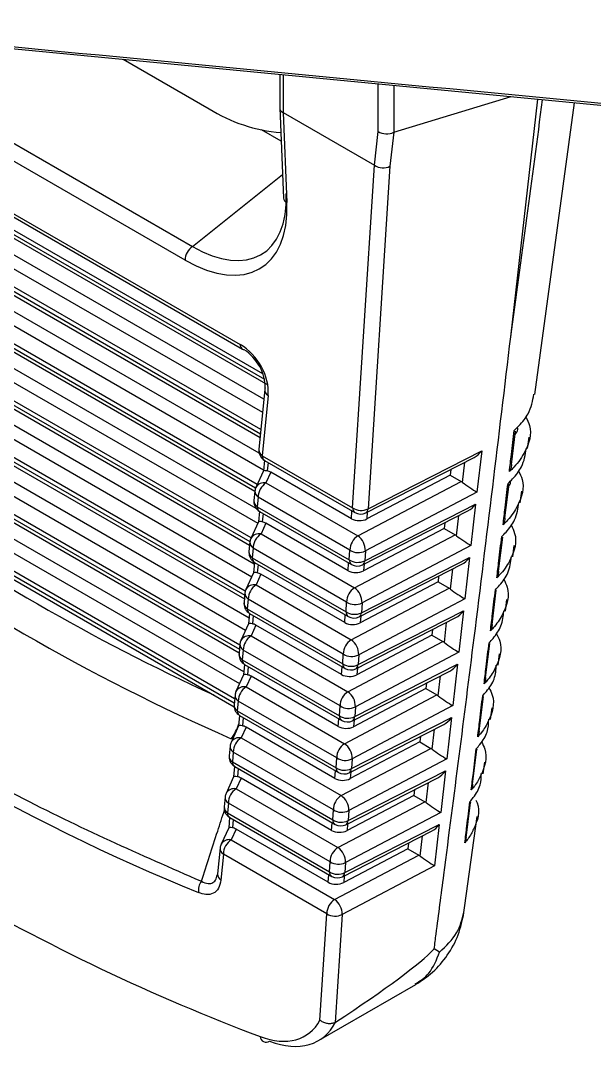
# Model space of a CAD drawing. Extents: x 16.5 to 113.1, y 4.4 to 84.5.
# Drawn here: x 81.256 to 81.766, y 62.075 to 62.994 of the extents above; entities that cross this region are included whole.
import ezdxf

# ---------------------------------------------------------------- set-up
doc = ezdxf.new("R2010")
doc.units = 0
doc.header["$MEASUREMENT"] = 0
doc.layers.add('OBJECT', color=7, linetype='CONTINUOUS')

msp = doc.modelspace()

# ---------------------------------------------------------------- linework, layer by layer
at = {"layer": 'OBJECT'}
for p, q in [((81.00662, 62.99214), (81.8682, 62.90902)), ((81.4022, 62.78041), (81.04122, 62.9888)), ((81.07451, 62.98559), (81.40865, 62.7927)), ((80.97794, 62.97558), (81.45317, 62.70124)), ((80.98051, 62.97706), (81.45111, 62.70539)), ((81.34703, 62.9593), (81.42348, 62.91517)), ((81.47147, 62.67914), (81.01108, 62.94492)), ((81.01149, 62.94081), (81.47275, 62.67453)), ((81.48636, 62.94586), (81.48636, 62.91606)), ((81.48929, 62.94558), (81.48929, 62.9119)), ((81.57399, 62.89499), (81.57399, 62.9374)), ((81.0158, 62.93494), (81.47566, 62.66947)), ((81.58794, 62.93606), (81.58794, 62.89436)), ((81.58794, 62.89436), (81.69209, 62.92601)), ((81.69187, 62.71234), (81.71581, 62.92372)), ((81.71328, 62.66095), (81.74849, 62.92057)), ((81.48636, 62.91591), (81.48981, 62.83576)), ((81.48929, 62.9119), (81.57059, 62.86497)), ((81.48929, 62.9119), (81.48929, 62.9119)), ((81.48929, 62.9119), (81.49274, 62.83168)), ((81.02898, 62.90022), (81.47105, 62.64501)), ((81.48763, 62.88635), (81.47001, 62.89653)), ((81.57059, 62.86497), (81.57399, 62.89499)), ((81.58775, 62.89428), (81.58432, 62.864)), ((81.46956, 62.62962), (81.01646, 62.89118)), ((81.01687, 62.88708), (81.4692, 62.62595)), ((81.4722, 62.65677), (81.06798, 62.89013)), ((81.02118, 62.88121), (81.46889, 62.62275)), ((81.55121, 62.55997), (81.57063, 62.86494)), ((81.58432, 62.864), (81.56491, 62.55923)), ((81.40865, 62.7927), (81.4889, 62.8568)), ((81.03436, 62.84648), (81.47191, 62.59389)), ((81.46632, 62.58086), (81.02184, 62.83745)), ((81.46808, 62.60852), (81.07336, 62.83639)), ((81.02225, 62.83334), (81.46494, 62.57779)), ((81.02657, 62.82747), (81.46423, 62.57482)), ((81.03974, 62.79275), (81.46679, 62.54622)), ((81.46094, 62.53334), (81.02723, 62.78372)), ((81.46544, 62.55942), (81.07874, 62.78266)), ((81.02764, 62.77961), (81.45989, 62.53008)), ((81.03195, 62.77374), (81.45957, 62.52688)), ((81.04512, 62.73902), (81.46141, 62.4987)), ((81.45569, 62.48574), (81.03261, 62.72998)), ((81.46374, 62.50978), (81.08413, 62.72893)), ((81.03302, 62.72588), (81.45522, 62.48215)), ((81.03733, 62.72001), (81.45491, 62.47895)), ((81.05051, 62.68528), (81.45603, 62.45118)), ((81.45091, 62.43788), (81.03799, 62.67625)), ((81.0384, 62.67214), (81.45056, 62.43421)), ((81.45908, 62.46185), (81.08951, 62.67519)), ((81.04271, 62.66627), (81.45025, 62.43101)), ((81.47305, 62.66553), (81.46783, 62.61191)), ((81.47594, 62.66005), (81.47073, 62.60643)), ((81.05589, 62.63155), (81.45065, 62.40366)), ((81.69241, 62.59858), (81.69603, 62.62836)), ((81.44625, 62.38994), (81.04337, 62.62252)), ((81.04379, 62.61841), (81.4459, 62.38628)), ((81.45442, 62.41391), (81.09489, 62.62146)), ((81.70674, 62.61272), (81.70812, 62.62291)), ((81.0481, 62.61254), (81.44574, 62.38299)), ((81.56491, 62.55923), (81.66599, 62.61087)), ((81.66599, 62.61087), (81.66182, 62.57403)), ((81.47073, 62.60643), (81.55121, 62.55997)), ((81.47273, 62.60231), (81.47182, 62.59296)), ((81.47279, 62.60228), (81.55327, 62.55582)), ((81.47598, 62.60044), (81.47524, 62.59288)), ((81.56282, 62.55558), (81.65918, 62.60481)), ((81.64896, 62.58268), (81.65099, 62.60062)), ((81.47183, 62.59298), (81.46509, 62.57815)), ((81.47846, 62.59165), (81.47413, 62.58214)), ((81.55014, 62.55026), (81.47846, 62.59165)), ((81.63792, 62.58918), (81.56388, 62.55009)), ((81.6385, 62.59424), (81.63792, 62.58918)), ((81.63792, 62.58918), (81.64773, 62.58351)), ((81.47413, 62.58214), (81.55581, 62.53499)), ((81.55581, 62.53499), (81.64773, 62.58351)), ((81.68673, 62.55112), (81.69039, 62.58109)), ((81.46424, 62.57498), (81.46342, 62.56648)), ((81.66182, 62.57403), (81.56251, 62.52161)), ((81.70019, 62.5645), (81.70158, 62.57472)), ((81.46714, 62.56951), (81.46631, 62.56101)), ((81.46631, 62.56101), (81.54826, 62.5137)), ((81.54881, 62.52236), (81.46714, 62.56951)), ((81.56196, 62.51295), (81.66061, 62.56336)), ((81.66061, 62.56336), (81.65644, 62.52651)), ((81.46832, 62.55689), (81.46741, 62.54758)), ((81.46837, 62.55686), (81.55032, 62.50955)), ((81.47156, 62.55501), (81.47083, 62.54749)), ((81.55014, 62.55026), (81.5506, 62.55736)), ((81.55987, 62.5093), (81.65379, 62.55729)), ((81.56428, 62.55632), (81.56388, 62.55009)), ((81.64358, 62.53516), (81.64561, 62.55311)), ((81.46742, 62.54759), (81.46068, 62.53277)), ((81.47404, 62.54627), (81.46972, 62.53676)), ((81.5472, 62.50403), (81.47404, 62.54627)), ((81.63311, 62.54672), (81.63254, 62.54166)), ((81.46972, 62.53676), (81.55287, 62.48876)), ((81.55287, 62.48876), (81.64235, 62.53599)), ((81.63254, 62.54166), (81.56094, 62.50386)), ((81.63254, 62.54166), (81.64235, 62.53599)), ((81.68102, 62.50368), (81.68472, 62.53383)), ((81.45983, 62.5296), (81.459, 62.52106)), ((81.46272, 62.52412), (81.46189, 62.51558)), ((81.54587, 62.47612), (81.46272, 62.52412)), ((81.65644, 62.52651), (81.55957, 62.47538)), ((81.69365, 62.51628), (81.69504, 62.52653)), ((81.46189, 62.51558), (81.54531, 62.46743)), ((81.54826, 62.5137), (81.54881, 62.52236)), ((81.55901, 62.46668), (81.65523, 62.51584)), ((81.56251, 62.52161), (81.56196, 62.51295)), ((81.65523, 62.51584), (81.65105, 62.47899)), ((81.4639, 62.51146), (81.463, 62.50219)), ((81.46395, 62.51143), (81.54737, 62.46327)), ((81.46714, 62.50959), (81.46642, 62.50211)), ((81.5472, 62.50403), (81.54765, 62.51109)), ((81.55692, 62.46303), (81.64841, 62.50977)), ((81.56133, 62.51005), (81.56094, 62.50386)), ((81.63819, 62.48764), (81.64023, 62.50559)), ((81.46301, 62.50221), (81.45627, 62.48738)), ((81.46963, 62.50088), (81.46531, 62.49138)), ((81.54426, 62.4578), (81.46963, 62.50088)), ((81.62773, 62.4992), (81.62716, 62.49414)), ((81.46531, 62.49138), (81.54992, 62.44253)), ((81.54992, 62.44253), (81.63697, 62.48848)), ((81.62716, 62.49414), (81.55799, 62.45763)), ((81.62716, 62.49414), (81.63697, 62.48848)), ((81.45542, 62.48421), (81.45458, 62.47563)), ((81.45831, 62.47874), (81.45748, 62.47016)), ((81.54292, 62.42989), (81.45831, 62.47874)), ((81.65105, 62.47899), (81.55662, 62.42915)), ((81.67528, 62.45625), (81.67903, 62.48659)), ((81.68711, 62.46806), (81.68851, 62.47834)), ((81.45748, 62.47016), (81.54237, 62.42115)), ((81.54531, 62.46743), (81.54587, 62.47612)), ((81.55957, 62.47538), (81.55901, 62.46668)), ((81.45948, 62.46604), (81.45859, 62.45681)), ((81.45954, 62.46601), (81.54443, 62.417)), ((81.46273, 62.46416), (81.462, 62.45673)), ((81.54426, 62.4578), (81.5447, 62.46482)), ((81.55398, 62.41675), (81.64303, 62.46225)), ((81.55607, 62.42041), (81.64985, 62.46832)), ((81.55838, 62.46377), (81.55799, 62.45763)), ((81.64985, 62.46832), (81.64567, 62.43147)), ((81.4586, 62.45683), (81.45186, 62.442)), ((81.46522, 62.4555), (81.4609, 62.44599)), ((81.54131, 62.41157), (81.46522, 62.4555)), ((81.62235, 62.45169), (81.62177, 62.44662)), ((81.63281, 62.44013), (81.63484, 62.45807)), ((81.4609, 62.44599), (81.54698, 62.3963)), ((81.62177, 62.44662), (81.55505, 62.4114)), ((81.62177, 62.44662), (81.63158, 62.44096)), ((81.45101, 62.43883), (81.45017, 62.43021)), ((81.4539, 62.43336), (81.45306, 62.42473)), ((81.53998, 62.38366), (81.4539, 62.43336)), ((81.54698, 62.3963), (81.63158, 62.44096)), ((81.66952, 62.40883), (81.67331, 62.43937)), ((81.45306, 62.42473), (81.53942, 62.37488)), ((81.54237, 62.42115), (81.54292, 62.42989)), ((81.64567, 62.43147), (81.55368, 62.38292)), ((81.55662, 62.42915), (81.55607, 62.42041)), ((81.68057, 62.41984), (81.68197, 62.43014)), ((81.45507, 62.42061), (81.45417, 62.41143)), ((81.45512, 62.42058), (81.54148, 62.37073)), ((81.45831, 62.41874), (81.45759, 62.41134)), ((81.54131, 62.41157), (81.54175, 62.41854)), ((81.55103, 62.37048), (81.63765, 62.41474)), ((81.55312, 62.37413), (81.64446, 62.4208)), ((81.55544, 62.4175), (81.55505, 62.4114)), ((81.64446, 62.4208), (81.64029, 62.38396)), ((81.45418, 62.41144), (81.44744, 62.39662)), ((81.46081, 62.41012), (81.45648, 62.40061)), ((81.53837, 62.36534), (81.46081, 62.41012)), ((81.62743, 62.39261), (81.62946, 62.41055)), ((81.45648, 62.40061), (81.54403, 62.35007)), ((81.61639, 62.3991), (81.5521, 62.36517)), ((81.61696, 62.40417), (81.61639, 62.3991)), ((81.61639, 62.3991), (81.6262, 62.39344)), ((81.44659, 62.39345), (81.44575, 62.38478)), ((81.44948, 62.38797), (81.44864, 62.37931)), ((81.53703, 62.33743), (81.44948, 62.38797)), ((81.54403, 62.35007), (81.6262, 62.39344)), ((81.66373, 62.36143), (81.66757, 62.39217)), ((81.44864, 62.37931), (81.53647, 62.32861)), ((81.53942, 62.37488), (81.53998, 62.38366)), ((81.64029, 62.38396), (81.55073, 62.33669)), ((81.55368, 62.38292), (81.55312, 62.37413)), ((81.67397, 62.37159), (81.6754, 62.38193)), ((81.45065, 62.37519), (81.44976, 62.36604)), ((81.4507, 62.37515), (81.53853, 62.32445)), ((81.45389, 62.37331), (81.45318, 62.36596)), ((81.53837, 62.36534), (81.53881, 62.37227)), ((81.55017, 62.32786), (81.63908, 62.37328)), ((81.55249, 62.37123), (81.5521, 62.36517)), ((81.63908, 62.37328), (81.63491, 62.33644)), ((81.44977, 62.36606), (81.44303, 62.35123)), ((81.45639, 62.36473), (81.45207, 62.35523)), ((81.53542, 62.31911), (81.45639, 62.36473)), ((81.54808, 62.32421), (81.63226, 62.36722)), ((81.62204, 62.34509), (81.62408, 62.36303)), ((81.45207, 62.35523), (81.54109, 62.30384)), ((81.61101, 62.35159), (81.54916, 62.31894)), ((81.61158, 62.35665), (81.61101, 62.35159)), ((81.61101, 62.35159), (81.62082, 62.34592)), ((81.44218, 62.34806), (81.44133, 62.33936)), ((81.44507, 62.34259), (81.44423, 62.33388)), ((81.53409, 62.2912), (81.44507, 62.34259)), ((81.54109, 62.30384), (81.62082, 62.34592)), ((81.6579, 62.31404), (81.6618, 62.34498)), ((81.44423, 62.33388), (81.53352, 62.28233)), ((81.53647, 62.32861), (81.53703, 62.33743)), ((81.63491, 62.33644), (81.54779, 62.29045)), ((81.55073, 62.33669), (81.55017, 62.32786)), ((81.66729, 62.3233), (81.66872, 62.33366)), ((81.44623, 62.32976), (81.44535, 62.32066)), ((81.44629, 62.32973), (81.53559, 62.27818)), ((81.44948, 62.32789), (81.44877, 62.32058)), ((81.53542, 62.31911), (81.53586, 62.326)), ((81.54722, 62.28159), (81.6337, 62.32577)), ((81.54954, 62.32495), (81.54916, 62.31894)), ((81.6337, 62.32577), (81.62952, 62.28892)), ((81.44536, 62.32068), (81.43862, 62.30585)), ((81.45198, 62.31935), (81.44766, 62.30984)), ((81.53248, 62.27288), (81.45198, 62.31935)), ((81.54514, 62.27793), (81.62688, 62.3197)), ((81.61666, 62.29757), (81.61869, 62.31552)), ((81.44766, 62.30984), (81.53814, 62.25761)), ((81.60562, 62.30407), (81.54621, 62.27271)), ((81.6062, 62.30913), (81.60562, 62.30407)), ((81.60562, 62.30407), (81.61544, 62.2984)), ((81.43777, 62.30268), (81.43692, 62.29393)), ((81.44066, 62.29721), (81.43981, 62.28846)), ((81.53114, 62.24497), (81.44066, 62.29721)), ((81.53814, 62.25761), (81.61544, 62.2984)), ((81.65225, 62.26639), (81.65613, 62.2978)), ((81.43981, 62.28846), (81.53058, 62.23606)), ((81.53352, 62.28233), (81.53409, 62.2912)), ((81.62952, 62.28892), (81.54484, 62.24422)), ((81.54779, 62.29045), (81.54722, 62.28159)), ((81.64958, 62.19528), (81.66204, 62.28539)), ((81.44182, 62.28434), (81.44094, 62.27528)), ((81.44187, 62.2843), (81.53264, 62.23191)), ((81.44506, 62.28246), (81.44435, 62.27519)), ((81.53248, 62.27288), (81.53291, 62.27972)), ((81.54428, 62.23531), (81.62831, 62.27825)), ((81.54659, 62.27868), (81.54621, 62.27271)), ((81.62831, 62.27825), (81.62414, 62.2414)), ((81.44094, 62.27529), (81.4342, 62.26047)), ((81.44757, 62.27397), (81.44325, 62.26446)), ((81.52953, 62.22665), (81.44757, 62.27397)), ((81.54219, 62.23166), (81.6215, 62.27218)), ((81.61128, 62.25005), (81.61331, 62.268)), ((81.44325, 62.26446), (81.5352, 62.21138)), ((81.60081, 62.26161), (81.60024, 62.25655)), ((81.43336, 62.2573), (81.43111, 62.23415)), ((81.43625, 62.25182), (81.434, 62.22868)), ((81.5282, 62.19874), (81.43625, 62.25182)), ((81.5352, 62.21138), (81.61005, 62.25088)), ((81.60024, 62.25655), (81.54327, 62.22648)), ((81.60024, 62.25655), (81.61005, 62.25088)), ((81.53058, 62.23606), (81.53114, 62.24497)), ((81.62414, 62.2414), (81.5419, 62.19799)), ((81.54484, 62.24422), (81.54428, 62.23531)), ((81.43049, 62.23208), (81.43092, 62.23363)), ((81.52953, 62.22665), (81.52997, 62.23345)), ((81.54365, 62.23241), (81.54327, 62.22648)), ((81.52217, 62.10401), (81.5282, 62.19874)), ((81.5419, 62.19799), (81.53579, 62.10199)), ((81.62854, 62.16459), (81.62377, 62.1674)), ((81.52084, 62.08576), (81.6075, 62.13579)), ((81.53579, 62.10199), (81.53605, 62.10215))]:
    msp.add_line(p, q, dxfattribs=at)
at = {"layer": 'OBJECT', "flags": 128}
msp.add_lwpolyline([(81.47339, 62.66689), (81.47312, 62.66601), (81.47305, 62.66553)], dxfattribs=at)
at = {"layer": 'OBJECT'}
for centre, radius, start, end in [((81.49802, 63.03401), 0.14028, 237.90519, 265.61833), ((81.49481, 62.83626), 0.00503, 185.73562, 245.65703), ((81.41757, 62.78018), 0.01538, 125.50053, 179.13746), ((81.45594, 62.7052), 0.00483, 177.73018, 235.06041), ((81.45492, 62.70431), 0.00353, 240.33154, 265.38507), ((81.47938, 62.66537), 0.00633, 178.59014, 237.10114), ((81.47779, 62.61094), 0.01, 174.44667, 180), ((81.47779, 62.61094), 0.01, 180, 240.00269), ((81.47417, 62.61175), 0.00634, 178.59493, 237.09221), ((81.47552, 62.60623), 0.0048, 177.52814, 235.26771), ((81.47232, 62.57402), 0.00832, 77.39614, 150.23763), ((81.48239, 62.56932), 0.01525, 122.75012, 179.28441), ((81.4742, 62.57401), 0.01, 155.55368, 174.44667), ((81.47058, 62.57483), 0.00634, 178.59445, 237.09269), ((82.21303, 64.1009), 1.90866, 233.78912, 246.21626), ((82.21335, 64.10702), 1.88513, 234.63703, 245.36835), ((81.47337, 62.56552), 0.01, 174.44667, 180), ((81.47337, 62.56552), 0.01, 180, 240.00269), ((81.46975, 62.56633), 0.00634, 178.59558, 237.09156), ((81.47111, 62.5608), 0.0048, 177.53269, 235.26611), ((81.556, 62.55977), 0.0048, 177.52814, 235.26771), ((81.5587, 62.57134), 0.01361, 236.62328, 297.13713), ((81.55827, 62.56448), 0.01, 240.00269, 297.06329), ((81.5605, 62.55933), 0.00441, 301.75451, 358.69552), ((81.4679, 62.52864), 0.00832, 77.38641, 150.24736), ((81.47797, 62.52393), 0.01525, 122.74711, 179.28557), ((81.56406, 62.52216), 0.01525, 122.75012, 179.28441), ((81.54659, 62.522), 0.01593, 358.57428, 54.61648), ((81.46978, 62.52863), 0.01, 155.55368, 174.44667), ((81.46616, 62.52944), 0.00633, 178.58831, 237.10297), ((81.46895, 62.52009), 0.01, 174.44667, 180), ((81.46895, 62.52009), 0.01, 180, 240.00269), ((81.46533, 62.5209), 0.00633, 178.58831, 237.10297), ((81.46669, 62.51538), 0.0048, 177.53231, 235.25828), ((81.5563, 62.53372), 0.01361, 236.61801, 297.14295), ((81.55575, 62.52507), 0.01361, 236.62124, 297.14372), ((81.55306, 62.51349), 0.0048, 177.53269, 235.26611), ((81.55532, 62.51821), 0.01, 240.00269, 297.06329), ((81.55755, 62.51305), 0.00441, 301.76238, 358.6925), ((81.46537, 62.48325), 0.01, 155.55368, 174.44667), ((81.46349, 62.48325), 0.00832, 77.39654, 150.23724), ((81.47356, 62.47855), 0.01525, 122.75012, 179.28441), ((81.56112, 62.47593), 0.01525, 122.74711, 179.28557), ((81.54364, 62.47577), 0.01593, 358.57418, 54.61823), ((81.46175, 62.48406), 0.00634, 178.59611, 237.09103), ((81.46454, 62.47467), 0.01, 174.44667, 180), ((81.46454, 62.47467), 0.01, 180, 240.00269), ((81.46092, 62.47548), 0.00634, 178.59445, 237.09269), ((81.46227, 62.46995), 0.0048, 177.52981, 235.26899), ((81.55336, 62.48749), 0.01361, 236.61801, 297.14295), ((81.5528, 62.47879), 0.01361, 236.61745, 297.14296), ((81.55011, 62.46722), 0.0048, 177.53231, 235.25828), ((81.55237, 62.47193), 0.01, 240.00269, 297.06329), ((81.5546, 62.46678), 0.00441, 301.76775, 358.68795), ((81.46096, 62.43786), 0.01, 155.55368, 174.44667), ((81.45908, 62.43787), 0.00832, 77.39614, 150.23763), ((81.46915, 62.43317), 0.01525, 122.75012, 179.28441), ((81.55817, 62.4297), 0.01525, 122.75012, 179.28441), ((81.5407, 62.42954), 0.01593, 358.57464, 54.61776), ((81.45734, 62.43868), 0.00634, 178.59445, 237.09269), ((81.46012, 62.42924), 0.01, 174.44667, 180), ((81.46012, 62.42924), 0.01, 180, 240.00269), ((81.4565, 62.43005), 0.00634, 178.59611, 237.09103), ((81.45786, 62.42453), 0.0048, 177.5305, 235.26535), ((81.55041, 62.44126), 0.01361, 236.62124, 297.14372), ((81.54716, 62.42095), 0.0048, 177.52981, 235.26899), ((81.54986, 62.43252), 0.01361, 236.61801, 297.14295), ((81.54943, 62.42566), 0.01, 240.00269, 297.06329), ((81.55165, 62.42051), 0.00441, 301.77108, 358.68462), ((81.45655, 62.39248), 0.01, 155.55368, 174.44667), ((81.45467, 62.39249), 0.00832, 77.39306, 150.24044), ((81.46473, 62.38778), 0.01525, 122.74787, 179.28481), ((81.55523, 62.38347), 0.01525, 122.75012, 179.28441), ((81.53775, 62.38331), 0.01593, 358.57566, 54.61498), ((81.45292, 62.39329), 0.00633, 178.58826, 237.10332), ((81.4557, 62.38382), 0.01, 174.44667, 180), ((81.4557, 62.38382), 0.01, 180, 240.00269), ((81.45208, 62.38463), 0.00634, 178.59421, 237.09293), ((81.45344, 62.3791), 0.0048, 177.52814, 235.26771), ((81.54747, 62.39503), 0.01361, 236.61785, 297.14322), ((81.54422, 62.37467), 0.0048, 177.5305, 235.26535), ((81.54691, 62.38625), 0.01361, 236.62328, 297.13713), ((81.54648, 62.37939), 0.01, 240.00269, 297.06329), ((81.54871, 62.37423), 0.00441, 301.76775, 358.68795), ((81.40614, 62.38108), 0.04577, 324.25472, 343.05458), ((81.45213, 62.3471), 0.01, 155.55368, 174.44667), ((81.45026, 62.3471), 0.00832, 77.39654, 150.23724), ((81.46032, 62.3424), 0.01525, 122.75012, 179.28441), ((81.55228, 62.33724), 0.01525, 122.74787, 179.28481), ((81.53481, 62.33708), 0.01593, 358.57345, 54.61883), ((81.44851, 62.34791), 0.00634, 178.59611, 237.09103), ((81.45129, 62.33839), 0.01, 174.44667, 180), ((81.45129, 62.33839), 0.01, 180, 240.00269), ((81.44767, 62.3392), 0.00633, 178.58813, 237.10315), ((81.44903, 62.33368), 0.0048, 177.53674, 235.25385), ((81.54452, 62.3488), 0.01361, 236.61465, 297.14642), ((81.54396, 62.33997), 0.01361, 236.62067, 297.14373), ((81.54127, 62.3284), 0.0048, 177.52814, 235.26771), ((81.54353, 62.33311), 0.01, 240.00269, 297.06329), ((81.54576, 62.32796), 0.00441, 301.76257, 358.69313), ((81.44772, 62.30171), 0.01, 155.55368, 174.44667), ((81.44584, 62.30172), 0.00832, 77.39926, 150.23452), ((81.45591, 62.29702), 0.01525, 122.75012, 179.28441), ((81.54934, 62.29101), 0.01525, 122.75012, 179.28441), ((81.53187, 62.29085), 0.01593, 358.57295, 54.61768), ((81.4441, 62.30252), 0.00634, 178.59445, 237.09269), ((81.44687, 62.29296), 0.01, 174.44667, 180), ((81.44687, 62.29296), 0.01, 180, 240.00269), ((81.44325, 62.29378), 0.00634, 178.59309, 237.09405), ((81.44461, 62.28825), 0.0048, 177.52762, 235.26823), ((81.54158, 62.30257), 0.01361, 236.62376, 297.13731), ((81.54101, 62.2937), 0.01361, 236.61789, 297.14263), ((81.53832, 62.28213), 0.0048, 177.53674, 235.25385), ((81.54059, 62.28684), 0.01, 240.00269, 297.06329), ((81.54281, 62.28169), 0.00441, 301.76782, 358.68869), ((81.44331, 62.25633), 0.01, 155.55368, 174.44667), ((81.44143, 62.25634), 0.00832, 77.3933, 150.24019), ((81.4515, 62.25163), 0.01525, 122.74785, 179.28668), ((81.54639, 62.24478), 0.01525, 122.75012, 179.28441), ((81.52892, 62.24462), 0.01593, 358.57566, 54.61498), ((81.43945, 62.25702), 0.0061, 177.35798, 238.32916), ((81.53863, 62.25634), 0.01361, 236.61797, 297.1431), ((81.4372, 62.23387), 0.0061, 177.3542, 238.33294), ((81.53537, 62.23585), 0.0048, 177.52762, 235.26823), ((81.53807, 62.24743), 0.01361, 236.61729, 297.14323), ((81.53764, 62.24057), 0.01, 240.00269, 297.06329), ((81.53986, 62.23541), 0.00441, 301.76782, 358.68869), ((81.42785, 62.2194), 0.01387, 143.82797, 187.53608), ((81.54345, 62.19855), 0.01525, 122.74785, 179.28668), ((81.52598, 62.19839), 0.01593, 358.57345, 54.61883), ((81.53569, 62.21011), 0.01361, 236.62134, 297.14373), ((81.4744, 62.0897), 0.00543, 183.41469, 302.44605)]:
    msp.add_arc(centre, radius, start, end, dxfattribs=at)
for centre, major_axis, ratio, start_param, end_param in [((80.6074, 65.17138), (1.75663, 14.63831), 0.094069, 4.554901, 4.5695), ((81.49636, 62.9162), (0.01, 0.00021), 0.593676, 3.128848, 3.914246), ((81.58106, 62.89907), (0.00999, -0.00056), 0.611383, 3.961496, 5.479933), ((81.58106, 62.83198), (0.00722, 0.06242), 0.110772, 0.048143, 0.074323), ((81.56121, 62.7239), (0.00919, 0.14113), 0.052174, 6.251081, 6.257435), ((81.57768, 62.86925), (0.00996, -0.00088), 0.657558, 3.986179, 5.498261), ((81.40394, 62.89232), (-0.06697, 0.1062), 0.54181, 2.333958, 3.897158), ((81.39688, 62.88781), (-0.07317, 0.11405), 0.544414, 2.329954, 3.893154), ((81.4425, 62.67352), (-0.02309, 0.03272), 0.746254, 3.855075, 5.266601), ((81.44956, 62.67802), (-0.01719, 0.02466), 0.671525, 3.853258, 5.264784), ((81.65936, 62.61613), (0.00803, 0.01159), 0.599529, 3.981932, 4.674099), ((81.48162, 62.59034), (0.00979, -0.00262), 0.107022, 2.308348, 3.159397), ((81.47865, 62.58381), (-0.0068, 0.00838), 0.543452, 5.326071, 5.732332), ((81.64773, 62.57535), (-0.00501, 0.00866), 0.577652, 5.322321, 5.496221), ((81.65518, 62.57928), (0.00933, -0.00637), 0.079382, 4.037928, 5.556365), ((81.65397, 62.56861), (0.00803, 0.01159), 0.599529, 3.981932, 4.674099), ((81.4772, 62.54495), (0.00979, -0.00262), 0.107022, 2.308348, 3.159397), ((81.47424, 62.53842), (-0.0068, 0.00838), 0.543452, 5.326071, 5.732332), ((81.55718, 62.55444), (0.01001, 0.00002), 0.585374, 3.931484, 5.443566), ((81.64235, 62.52783), (-0.00501, 0.00866), 0.577652, 5.322321, 5.496221), ((81.6498, 62.53176), (0.00933, -0.00637), 0.079382, 4.037928, 5.556365), ((81.64859, 62.52109), (0.00803, 0.01159), 0.599529, 3.981932, 4.674099), ((81.47279, 62.49957), (0.00979, -0.00262), 0.107022, 2.308348, 3.159397), ((81.46982, 62.49304), (-0.0068, 0.00838), 0.543452, 5.326071, 5.732332), ((81.55424, 62.50821), (0.01001, 0.00002), 0.585374, 3.931484, 5.443566), ((81.09795, 64.05869), (-1.16551, 1.8319), 0.546187, 2.178452, 2.487481), ((81.63696, 62.48031), (-0.00501, 0.00866), 0.577652, 5.322321, 5.496221), ((81.64442, 62.48424), (0.00933, -0.00637), 0.079382, 4.037928, 5.556365), ((81.64321, 62.47357), (0.00803, 0.01159), 0.599529, 3.981932, 4.674099), ((81.46838, 62.45419), (0.00979, -0.00262), 0.107022, 2.308348, 3.159397), ((81.46541, 62.44766), (-0.0068, 0.00838), 0.543452, 5.326071, 5.732332), ((81.5513, 62.46198), (0.01001, 0.00002), 0.585374, 3.931484, 5.443566), ((81.63158, 62.43279), (-0.00501, 0.00866), 0.577652, 5.322321, 5.496221), ((81.63903, 62.43673), (0.00933, -0.00637), 0.079382, 4.037928, 5.556365), ((81.10042, 64.00609), (-1.2039, 1.89073), 0.546175, 2.150782, 2.514291), ((81.63782, 62.42606), (0.00803, 0.01159), 0.599529, 3.981932, 4.674099), ((81.46397, 62.4088), (0.00979, -0.00262), 0.107022, 2.308348, 3.159397), ((81.461, 62.40227), (-0.0068, 0.00838), 0.543452, 5.326071, 5.732332), ((81.54835, 62.41575), (0.01001, 0.00002), 0.585374, 3.931484, 5.443566), ((81.6262, 62.38528), (-0.00501, 0.00866), 0.577652, 5.322321, 5.496221), ((81.63365, 62.38921), (0.00933, -0.00637), 0.079382, 4.037928, 5.556365), ((81.63244, 62.37854), (0.00803, 0.01159), 0.599529, 3.981932, 4.674099), ((81.45955, 62.36342), (0.00979, -0.00262), 0.107022, 2.308348, 3.159397), ((81.45659, 62.35689), (-0.0068, 0.00838), 0.543452, 5.326071, 5.732332), ((81.54541, 62.36952), (0.01001, 0.00002), 0.585374, 3.931484, 5.443566), ((81.62082, 62.33776), (-0.00501, 0.00866), 0.577652, 5.322321, 5.496221), ((81.62827, 62.34169), (0.00933, -0.00637), 0.079382, 4.037928, 5.556365), ((81.62706, 62.33102), (0.00803, 0.01159), 0.599529, 3.981932, 4.674099), ((81.45514, 62.31804), (0.00979, -0.00262), 0.107022, 2.308348, 3.159397), ((81.45217, 62.31151), (-0.0068, 0.00838), 0.543452, 5.326071, 5.732332), ((81.54246, 62.32329), (0.01001, 0.00002), 0.585374, 3.931484, 5.443566), ((81.61543, 62.29024), (-0.00501, 0.00866), 0.577652, 5.322321, 5.496221), ((81.62288, 62.29417), (0.00933, -0.00637), 0.079382, 4.037928, 5.556365), ((81.62168, 62.2835), (0.00803, 0.01159), 0.599529, 3.981932, 4.674099), ((81.45073, 62.27265), (0.00979, -0.00262), 0.107022, 2.308348, 3.159397), ((81.44776, 62.26612), (-0.0068, 0.00838), 0.543452, 5.326071, 5.732332), ((81.53952, 62.27706), (0.01001, 0.00002), 0.585374, 3.931484, 5.443566), ((81.61005, 62.24272), (-0.00501, 0.00866), 0.577652, 5.322321, 5.496221), ((81.6175, 62.24665), (0.00933, -0.00637), 0.079382, 4.037928, 5.556365), ((81.53657, 62.23083), (0.01001, 0.00002), 0.585374, 3.931484, 5.443566), ((79.92814, 61.30487), (1.70298, 0.87624), 0.039926, 5.926325, 6.167439), ((81.45088, 62.1835), (-0.05912, 0.09285), 0.546175, 2.514291, 3.435824), ((81.45794, 62.18801), (-0.06414, 0.1015), 0.548826, 2.516074, 3.452695)]:
    msp.add_ellipse(centre, major_axis=major_axis, ratio=ratio, start_param=start_param, end_param=end_param, dxfattribs=at)
for points, knots in [([(81.00929, 62.99368), (81.10253, 62.98465), (81.39138, 62.95669), (81.68056, 62.92901), (81.87638, 62.91027)], [0, 0, 0, 0, 0.322807, 1, 1, 1, 1]), ([(81.62377, 62.1674), (81.62434, 62.1718), (81.62721, 62.19379), (81.63921, 62.28615), (81.66214, 62.4638), (81.68119, 62.62306), (81.69187, 62.71234)], [0, 0, 0, 0, 0.024147, 0.120738, 0.507103, 1, 1, 1, 1]), ([(81.69498, 62.62892), (81.6964, 62.63027), (81.7013, 62.63496), (81.70965, 62.64539), (81.71133, 62.65523), (81.71233, 62.66113)], [0, 0, 0, 0, 0.139624, 0.483888, 1, 1, 1, 1]), ([(81.70529, 62.64106), (81.70656, 62.63846), (81.71149, 62.62828), (81.7067, 62.61242), (81.69787, 62.59912), (81.69205, 62.59356), (81.69067, 62.59225)], [0, 0, 0, 0, 0.157243, 0.615237, 0.908976, 1, 1, 1, 1]), ([(81.69067, 62.59225), (81.69126, 62.59729), (81.6927, 62.60951), (81.69414, 62.62174), (81.69498, 62.62892)], [0, 0, 0, 0, 0.412558, 1, 1, 1, 1]), ([(81.69565, 62.6252), (81.69677, 62.62668), (81.69838, 62.62881), (81.69801, 62.63109), (81.6979, 62.63178)], [0, 0, 0, 0, 0.697059, 1, 1, 1, 1]), ([(81.68942, 62.58163), (81.69078, 62.58297), (81.69553, 62.58769), (81.70341, 62.59785), (81.70482, 62.60735), (81.70564, 62.61292)], [0, 0, 0, 0, 0.141993, 0.49751, 1, 1, 1, 1]), ([(81.69242, 62.59858), (81.69241, 62.598), (81.69236, 62.59586), (81.69143, 62.59375), (81.69069, 62.59229), (81.69067, 62.59225)], [0, 0, 0, 0, 0.264635, 0.980392, 1, 1, 1, 1]), ([(81.69873, 62.59293), (81.69997, 62.59038), (81.70492, 62.58027), (81.70029, 62.56472), (81.69183, 62.55165), (81.68641, 62.54628), (81.68509, 62.54497)], [0, 0, 0, 0, 0.157016, 0.624358, 0.908556, 1, 1, 1, 1]), ([(81.68509, 62.54497), (81.68568, 62.55001), (81.68713, 62.56223), (81.68857, 62.57445), (81.68942, 62.58163)], [0, 0, 0, 0, 0.412522, 1, 1, 1, 1]), ([(81.6902, 62.57956), (81.69092, 62.58054), (81.69192, 62.58192), (81.69165, 62.58339), (81.69157, 62.58381)], [0, 0, 0, 0, 0.710242, 1, 1, 1, 1]), ([(81.68383, 62.53436), (81.68513, 62.53569), (81.68974, 62.54042), (81.69716, 62.55031), (81.6983, 62.55948), (81.69896, 62.56471)], [0, 0, 0, 0, 0.14455, 0.512196, 1, 1, 1, 1]), ([(81.69215, 62.54476), (81.69337, 62.54228), (81.69835, 62.53224), (81.69385, 62.51701), (81.68578, 62.50417), (81.68074, 62.49901), (81.67948, 62.49771)], [0, 0, 0, 0, 0.156477, 0.633957, 0.908051, 1, 1, 1, 1]), ([(81.68672, 62.55112), (81.68666, 62.55021), (81.68652, 62.54812), (81.68565, 62.54611), (81.6851, 62.54501), (81.68509, 62.54497)], [0, 0, 0, 0, 0.429912, 0.979777, 1, 1, 1, 1]), ([(81.67948, 62.49771), (81.68008, 62.50275), (81.68153, 62.51496), (81.68298, 62.52718), (81.68383, 62.53436)], [0, 0, 0, 0, 0.412498, 1, 1, 1, 1]), ([(81.67821, 62.4871), (81.67946, 62.48842), (81.68392, 62.49318), (81.69088, 62.50278), (81.69178, 62.51161), (81.69228, 62.5165)], [0, 0, 0, 0, 0.147321, 0.528082, 1, 1, 1, 1]), ([(80.94644, 62.49903), (80.95114, 62.49554), (80.97463, 62.47809), (81.05319, 62.42192), (81.13216, 62.37162), (81.21079, 62.32664), (81.28937, 62.28338), (81.36231, 62.25141), (81.41665, 62.22759)], [0, 0, 0, 0, 0.029967, 0.149857, 0.5, 0.529967, 0.649857, 1, 1, 1, 1]), ([(81.68556, 62.49657), (81.68677, 62.49416), (81.69175, 62.48419), (81.6874, 62.4693), (81.6797, 62.45671), (81.67505, 62.45175), (81.67384, 62.45046)], [0, 0, 0, 0, 0.155565, 0.644083, 0.907449, 1, 1, 1, 1]), ([(81.68101, 62.50368), (81.68095, 62.50272), (81.68081, 62.5007), (81.67998, 62.49876), (81.6795, 62.49775), (81.67948, 62.49771)], [0, 0, 0, 0, 0.462985, 0.979045, 1, 1, 1, 1]), ([(81.67384, 62.45046), (81.67444, 62.4555), (81.6759, 62.46771), (81.67736, 62.47992), (81.67821, 62.4871)], [0, 0, 0, 0, 0.412462, 1, 1, 1, 1]), ([(81.67257, 62.43986), (81.67376, 62.44117), (81.67806, 62.44595), (81.68459, 62.45525), (81.68526, 62.46374), (81.68562, 62.46829)], [0, 0, 0, 0, 0.150338, 0.545336, 1, 1, 1, 1]), ([(81.67529, 62.45625), (81.67522, 62.45525), (81.67508, 62.4533), (81.67429, 62.45142), (81.67386, 62.4505), (81.67384, 62.45046)], [0, 0, 0, 0, 0.498814, 0.97833, 1, 1, 1, 1]), ([(81.67897, 62.44833), (81.68015, 62.44601), (81.68513, 62.43613), (81.68093, 62.42159), (81.6736, 62.40925), (81.66933, 62.40451), (81.66818, 62.40324)], [0, 0, 0, 0, 0.15421, 0.654792, 0.906736, 1, 1, 1, 1]), ([(81.66818, 62.40324), (81.66879, 62.40827), (81.67025, 62.42047), (81.67171, 62.43268), (81.67257, 62.43986)], [0, 0, 0, 0, 0.412426, 1, 1, 1, 1]), ([(81.66691, 62.39263), (81.66803, 62.39394), (81.67218, 62.39873), (81.67828, 62.40774), (81.67873, 62.41588), (81.67896, 62.42007)], [0, 0, 0, 0, 0.153637, 0.564154, 1, 1, 1, 1]), ([(81.66953, 62.40883), (81.66946, 62.40779), (81.66932, 62.40591), (81.66857, 62.40409), (81.6682, 62.40328), (81.66818, 62.40324)], [0, 0, 0, 0, 0.537597, 0.977561, 1, 1, 1, 1]), ([(81.67238, 62.40007), (81.67352, 62.39783), (81.6785, 62.38805), (81.67444, 62.37388), (81.66747, 62.36179), (81.66358, 62.3573), (81.66249, 62.35603)], [0, 0, 0, 0, 0.152318, 0.666151, 0.905894, 1, 1, 1, 1]), ([(81.66249, 62.35603), (81.6631, 62.36106), (81.66457, 62.37326), (81.66604, 62.38546), (81.66691, 62.39263)], [0, 0, 0, 0, 0.412401, 1, 1, 1, 1]), ([(81.66121, 62.34543), (81.66228, 62.34672), (81.66627, 62.35154), (81.67194, 62.36022), (81.67219, 62.36799), (81.67232, 62.37181)], [0, 0, 0, 0, 0.157479, 0.585585, 1, 1, 1, 1]), ([(81.66375, 62.36142), (81.66367, 62.36035), (81.66353, 62.35854), (81.66282, 62.35679), (81.66251, 62.35607), (81.66249, 62.35603)], [0, 0, 0, 0, 0.579817, 0.976624, 1, 1, 1, 1]), ([(81.66579, 62.35176), (81.66689, 62.34962), (81.67186, 62.33994), (81.66793, 62.32617), (81.66132, 62.31435), (81.65781, 62.3101), (81.65677, 62.30884)], [0, 0, 0, 0, 0.149778, 0.678238, 0.904903, 1, 1, 1, 1]), ([(81.65677, 62.30884), (81.65738, 62.31387), (81.65886, 62.32606), (81.66034, 62.33826), (81.66121, 62.34543)], [0, 0, 0, 0, 0.412358, 1, 1, 1, 1]), ([(81.66121, 62.34543), (81.66122, 62.34542), (81.66138, 62.34533), (81.66184, 62.34508), (81.66177, 62.34503), (81.66173, 62.34499)], [0, 0, 0, 0, 0.023033, 0.336496, 1, 1, 1, 1]), ([(81.65548, 62.29825), (81.65649, 62.29953), (81.66032, 62.30436), (81.66558, 62.31269), (81.66564, 62.32007), (81.66568, 62.3235)], [0, 0, 0, 0, 0.162037, 0.610397, 1, 1, 1, 1]), ([(81.65794, 62.31404), (81.65785, 62.31292), (81.65771, 62.31118), (81.65705, 62.3095), (81.65678, 62.30888), (81.65677, 62.30884)], [0, 0, 0, 0, 0.625898, 0.9757, 1, 1, 1, 1]), ([(81.66087, 62.29974), (81.66126, 62.29893), (81.66533, 62.29056), (81.66131, 62.27844), (81.65516, 62.26691), (81.652, 62.26292), (81.65101, 62.26167)], [0, 0, 0, 0, 0.064263, 0.661408, 0.894463, 1, 1, 1, 1]), ([(81.65101, 62.26167), (81.65163, 62.2667), (81.65312, 62.27889), (81.65461, 62.29108), (81.65548, 62.29825)], [0, 0, 0, 0, 0.412315, 1, 1, 1, 1]), ([(81.65548, 62.29825), (81.65549, 62.29824), (81.65561, 62.29817), (81.65602, 62.29794), (81.65597, 62.29788), (81.65593, 62.29783)], [0, 0, 0, 0, 0.024669, 0.281435, 1, 1, 1, 1]), ([(81.41665, 62.22759), (81.42148, 62.24245), (81.42835, 62.26358), (81.43522, 62.28478), (81.43726, 62.29106)], [0, 0, 0, 0, 0.703624, 1, 1, 1, 1]), ([(81.65206, 62.26642), (81.65196, 62.26529), (81.65182, 62.26371), (81.65122, 62.26218), (81.65103, 62.26171), (81.65101, 62.26167)], [0, 0, 0, 0, 0.692653, 0.973438, 1, 1, 1, 1]), ([(81.41665, 62.22759), (81.41876, 62.22662), (81.42252, 62.22491), (81.42704, 62.22612), (81.42969, 62.22863), (81.4303, 62.23129), (81.43049, 62.23208)], [0, 0, 0, 0, 0.346636, 0.615865, 0.885523, 1, 1, 1, 1]), ([(81.43097, 62.23441), (81.43095, 62.23365), (81.43091, 62.23243), (81.43073, 62.23214), (81.43066, 62.23203)], [0, 0, 0, 0, 0.617817, 1, 1, 1, 1]), ([(81.434, 62.22868), (81.43348, 62.22603), (81.43243, 62.22074), (81.42757, 62.21638), (81.42121, 62.21528), (81.41637, 62.21684), (81.41409, 62.21758)], [0, 0, 0, 0, 0.261885, 0.524406, 0.776422, 1, 1, 1, 1]), ([(81.60727, 62.13565), (81.61249, 62.13913), (81.62325, 62.1463), (81.63611, 62.16157), (81.646, 62.17967), (81.64882, 62.19321), (81.65023, 62.2)], [0, 0, 0, 0, 0.234461, 0.483483, 0.741054, 1, 1, 1, 1]), ([(81.62854, 62.16459), (81.63431, 62.17005), (81.6455, 62.18064), (81.64852, 62.19376), (81.64998, 62.20011)], [0, 0, 0, 0, 0.515959, 1, 1, 1, 1]), ([(81.60684, 62.13623), (81.61118, 62.13897), (81.62093, 62.14514), (81.62582, 62.15765), (81.62854, 62.16459)], [0, 0, 0, 0, 0.4456297, 1, 1, 1, 1]), ([(81.53579, 62.10199), (81.53488, 62.1016), (81.53308, 62.10082), (81.52976, 62.10069), (81.52642, 62.10138), (81.52393, 62.10261), (81.52263, 62.1036), (81.52222, 62.10396), (81.52217, 62.10401)], [0, 0, 0, 0, 0.219279, 0.438503, 0.65924, 0.882985, 0.985836, 1, 1, 1, 1])]:
    msp.add_open_spline(points, degree=3, knots=knots, dxfattribs=at)

doc.saveas('drawing.dxf')
